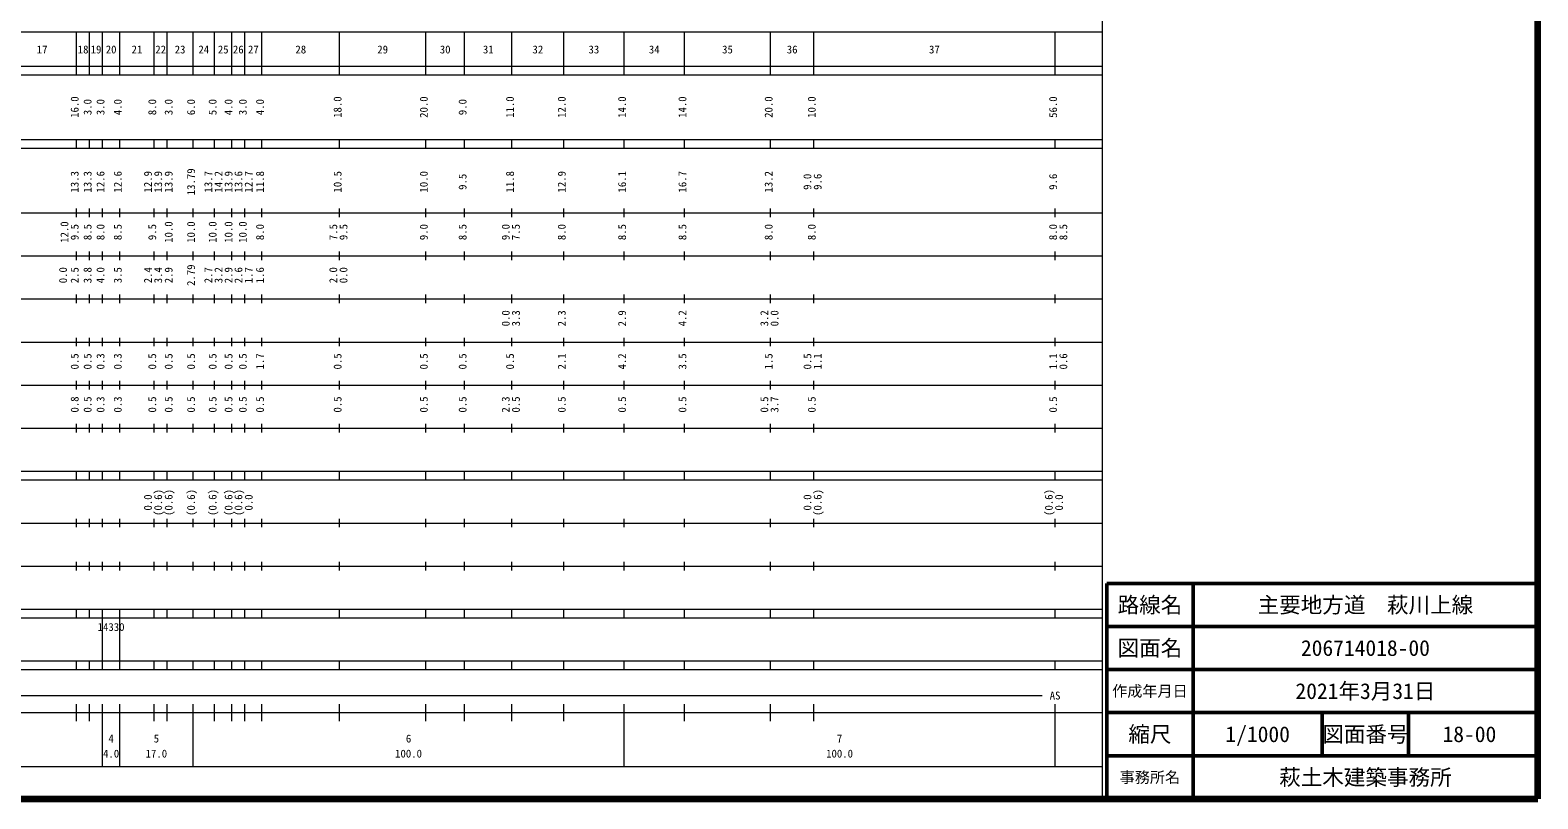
# Model space of a CAD drawing. Units: millimetres on the paper, enlarged 1000 times. Extents: x 40000 to 680000, y 20000 to 380000.
# Drawn here: x 330214 to 680000, y 20000 to 198357 of the extents above; entities that cross this region are included whole.
import ezdxf
from ezdxf.enums import TextEntityAlignment as Align

# ---------------------------------------------------------------- set-up
doc = ezdxf.new("R2010")
doc.units = ezdxf.units.MM
doc.header["$LTSCALE"] = 1000
for name, color, linetype, lineweight in [('M-TTL', 2, 'Continuous', 140), ('M-TTL-BAND', 7, 'Continuous', 13), ('M-TTL-FRAM', 2, 'Continuous', 50), ('M-TTL-LINE', 7, 'Continuous', 50)]:
    doc.layers.add(name, color=color, linetype=linetype, lineweight=lineweight)
doc.layers.add('M-TTL-TXT', color=7, linetype='Continuous')
doc.styles.add('ＭＳ ゴシック', font='')
doc.styles.get('ＭＳ ゴシック').set_extended_font_data('MS Gothic')

msp = doc.modelspace()

# ---------------------------------------------------------------- linework, layer by layer
at = {"layer": 'M-TTL'}
for p, q in [((680000, 20000), (680000, 380000)), ((40000, 20000), (680000, 20000))]:
    msp.add_line(p, q, dxfattribs=at)
at = {"layer": 'M-TTL-BAND'}
for p, q in [((579000, 20000), (579000, 370000)), ((68000, 198000), (579000, 198000)), ((341000, 188000), (341000, 198000)), ((344000, 188000), (344000, 198000)), ((347000, 188000), (347000, 198000)), ((351000, 188000), (351000, 198000)), ((359000, 188000), (359000, 198000)), ((362000, 188000), (362000, 198000)), ((368000, 188000), (368000, 198000)), ((373000, 188000), (373000, 198000)), ((377000, 188000), (377000, 198000)), ((380000, 188000), (380000, 198000)), ((384000, 188000), (384000, 198000)), ((402000, 188000), (402000, 198000)), ((422000, 188000), (422000, 198000)), ((431000, 188000), (431000, 198000)), ((442000, 188000), (442000, 198000)), ((454000, 188000), (454000, 198000)), ((468000, 188000), (468000, 198000)), ((482000, 188000), (482000, 198000)), ((502000, 188000), (502000, 198000)), ((512000, 188000), (512000, 198000)), ((568000, 188000), (568000, 198000)), ((40000, 190000), (579000, 190000)), ((40000, 188000), (579000, 188000)), ((40000, 173000), (579000, 173000)), ((341000, 171000), (341000, 173000)), ((344000, 171000), (344000, 173000)), ((347000, 171000), (347000, 173000)), ((351000, 171000), (351000, 173000)), ((359000, 171000), (359000, 173000)), ((362000, 171000), (362000, 173000)), ((368000, 171000), (368000, 173000)), ((373000, 171000), (373000, 173000)), ((377000, 171000), (377000, 173000)), ((380000, 171000), (380000, 173000)), ((384000, 171000), (384000, 173000)), ((402000, 171000), (402000, 173000)), ((422000, 171000), (422000, 173000)), ((431000, 171000), (431000, 173000)), ((442000, 171000), (442000, 173000)), ((454000, 171000), (454000, 173000)), ((468000, 171000), (468000, 173000)), ((482000, 171000), (482000, 173000)), ((502000, 171000), (502000, 173000)), ((512000, 171000), (512000, 173000)), ((568000, 171000), (568000, 173000)), ((40000, 171000), (579000, 171000)), ((40000, 156000), (579000, 156000)), ((341000, 155000), (341000, 157000)), ((344000, 155000), (344000, 157000)), ((347000, 155000), (347000, 157000)), ((351000, 155000), (351000, 157000)), ((359000, 155000), (359000, 157000)), ((362000, 155000), (362000, 157000)), ((368000, 155000), (368000, 157000)), ((373000, 155000), (373000, 157000)), ((377000, 155000), (377000, 157000)), ((380000, 155000), (380000, 157000)), ((384000, 155000), (384000, 157000)), ((402000, 155000), (402000, 157000)), ((422000, 155000), (422000, 157000)), ((431000, 155000), (431000, 157000)), ((442000, 155000), (442000, 157000)), ((454000, 155000), (454000, 157000)), ((468000, 155000), (468000, 157000)), ((482000, 155000), (482000, 157000)), ((502000, 155000), (502000, 157000)), ((512000, 155000), (512000, 157000)), ((568000, 155000), (568000, 157000)), ((341000, 145000), (341000, 147000)), ((344000, 145000), (344000, 147000)), ((347000, 145000), (347000, 147000)), ((351000, 145000), (351000, 147000)), ((359000, 145000), (359000, 147000)), ((362000, 145000), (362000, 147000)), ((368000, 145000), (368000, 147000)), ((373000, 145000), (373000, 147000)), ((377000, 145000), (377000, 147000)), ((380000, 145000), (380000, 147000)), ((384000, 145000), (384000, 147000)), ((402000, 145000), (402000, 147000)), ((422000, 145000), (422000, 147000)), ((431000, 145000), (431000, 147000)), ((442000, 145000), (442000, 147000)), ((454000, 145000), (454000, 147000)), ((468000, 145000), (468000, 147000)), ((482000, 145000), (482000, 147000)), ((502000, 145000), (502000, 147000)), ((512000, 145000), (512000, 147000)), ((568000, 145000), (568000, 147000)), ((46000, 146000), (579000, 146000)), ((341000, 135000), (341000, 137000)), ((344000, 135000), (344000, 137000)), ((347000, 135000), (347000, 137000)), ((351000, 135000), (351000, 137000)), ((359000, 135000), (359000, 137000)), ((362000, 135000), (362000, 137000)), ((368000, 135000), (368000, 137000)), ((373000, 135000), (373000, 137000)), ((377000, 135000), (377000, 137000)), ((380000, 135000), (380000, 137000)), ((384000, 135000), (384000, 137000)), ((402000, 135000), (402000, 137000)), ((422000, 135000), (422000, 137000)), ((431000, 135000), (431000, 137000)), ((442000, 135000), (442000, 137000)), ((454000, 135000), (454000, 137000)), ((468000, 135000), (468000, 137000)), ((482000, 135000), (482000, 137000)), ((502000, 135000), (502000, 137000)), ((512000, 135000), (512000, 137000)), ((568000, 135000), (568000, 137000)), ((52000, 136000), (579000, 136000)), ((46000, 126000), (579000, 126000)), ((341000, 125000), (341000, 127000)), ((344000, 125000), (344000, 127000)), ((347000, 125000), (347000, 127000)), ((351000, 125000), (351000, 127000)), ((359000, 125000), (359000, 127000)), ((362000, 125000), (362000, 127000)), ((368000, 125000), (368000, 127000)), ((373000, 125000), (373000, 127000)), ((377000, 125000), (377000, 127000)), ((380000, 125000), (380000, 127000)), ((384000, 125000), (384000, 127000)), ((402000, 125000), (402000, 127000)), ((422000, 125000), (422000, 127000)), ((431000, 125000), (431000, 127000)), ((442000, 125000), (442000, 127000)), ((454000, 125000), (454000, 127000)), ((468000, 125000), (468000, 127000)), ((482000, 125000), (482000, 127000)), ((502000, 125000), (502000, 127000)), ((512000, 125000), (512000, 127000)), ((568000, 125000), (568000, 127000)), ((52000, 116000), (579000, 116000)), ((341000, 115000), (341000, 117000)), ((344000, 115000), (344000, 117000)), ((347000, 115000), (347000, 117000)), ((351000, 115000), (351000, 117000)), ((359000, 115000), (359000, 117000)), ((362000, 115000), (362000, 117000)), ((368000, 115000), (368000, 117000)), ((373000, 115000), (373000, 117000)), ((377000, 115000), (377000, 117000)), ((380000, 115000), (380000, 117000)), ((384000, 115000), (384000, 117000)), ((402000, 115000), (402000, 117000)), ((422000, 115000), (422000, 117000)), ((431000, 115000), (431000, 117000)), ((442000, 115000), (442000, 117000)), ((454000, 115000), (454000, 117000)), ((468000, 115000), (468000, 117000)), ((482000, 115000), (482000, 117000)), ((502000, 115000), (502000, 117000)), ((512000, 115000), (512000, 117000)), ((568000, 115000), (568000, 117000)), ((46000, 106000), (579000, 106000)), ((341000, 105000), (341000, 107000)), ((344000, 105000), (344000, 107000)), ((347000, 105000), (347000, 107000)), ((351000, 105000), (351000, 107000)), ((359000, 105000), (359000, 107000)), ((362000, 105000), (362000, 107000)), ((368000, 105000), (368000, 107000)), ((373000, 105000), (373000, 107000)), ((377000, 105000), (377000, 107000)), ((380000, 105000), (380000, 107000)), ((384000, 105000), (384000, 107000)), ((402000, 105000), (402000, 107000)), ((422000, 105000), (422000, 107000)), ((431000, 105000), (431000, 107000)), ((442000, 105000), (442000, 107000)), ((454000, 105000), (454000, 107000)), ((468000, 105000), (468000, 107000)), ((482000, 105000), (482000, 107000)), ((502000, 105000), (502000, 107000)), ((512000, 105000), (512000, 107000)), ((568000, 105000), (568000, 107000)), ((40000, 96000), (579000, 96000)), ((341000, 94000), (341000, 96000)), ((344000, 94000), (344000, 96000)), ((347000, 94000), (347000, 96000)), ((351000, 94000), (351000, 96000)), ((359000, 94000), (359000, 96000)), ((362000, 94000), (362000, 96000)), ((368000, 94000), (368000, 96000)), ((373000, 94000), (373000, 96000)), ((377000, 94000), (377000, 96000)), ((380000, 94000), (380000, 96000)), ((384000, 94000), (384000, 96000)), ((402000, 94000), (402000, 96000)), ((422000, 94000), (422000, 96000)), ((431000, 94000), (431000, 96000)), ((442000, 94000), (442000, 96000)), ((454000, 94000), (454000, 96000)), ((468000, 94000), (468000, 96000)), ((482000, 94000), (482000, 96000)), ((502000, 94000), (502000, 96000)), ((512000, 94000), (512000, 96000)), ((568000, 94000), (568000, 96000)), ((40000, 94000), (579000, 94000)), ((49000, 84000), (579000, 84000)), ((341000, 83000), (341000, 85000)), ((344000, 83000), (344000, 85000)), ((347000, 83000), (347000, 85000)), ((351000, 83000), (351000, 85000)), ((359000, 83000), (359000, 85000)), ((362000, 83000), (362000, 85000)), ((368000, 83000), (368000, 85000)), ((373000, 83000), (373000, 85000)), ((377000, 83000), (377000, 85000)), ((380000, 83000), (380000, 85000)), ((384000, 83000), (384000, 85000)), ((402000, 83000), (402000, 85000)), ((422000, 83000), (422000, 85000)), ((431000, 83000), (431000, 85000)), ((442000, 83000), (442000, 85000)), ((454000, 83000), (454000, 85000)), ((468000, 83000), (468000, 85000)), ((482000, 83000), (482000, 85000)), ((502000, 83000), (502000, 85000)), ((512000, 83000), (512000, 85000)), ((568000, 83000), (568000, 85000)), ((40000, 74000), (579000, 74000)), ((341000, 73000), (341000, 75000)), ((344000, 73000), (344000, 75000)), ((347000, 73000), (347000, 75000)), ((351000, 73000), (351000, 75000)), ((359000, 73000), (359000, 75000)), ((362000, 73000), (362000, 75000)), ((368000, 73000), (368000, 75000)), ((373000, 73000), (373000, 75000)), ((377000, 73000), (377000, 75000)), ((380000, 73000), (380000, 75000)), ((384000, 73000), (384000, 75000)), ((402000, 73000), (402000, 75000)), ((422000, 73000), (422000, 75000)), ((431000, 73000), (431000, 75000)), ((442000, 73000), (442000, 75000)), ((454000, 73000), (454000, 75000)), ((468000, 73000), (468000, 75000)), ((482000, 73000), (482000, 75000)), ((502000, 73000), (502000, 75000)), ((512000, 73000), (512000, 75000)), ((568000, 73000), (568000, 75000)), ((40000, 64000), (579000, 64000)), ((341000, 62000), (341000, 64000)), ((344000, 62000), (344000, 64000)), ((347000, 62000), (347000, 64000)), ((351000, 62000), (351000, 64000)), ((359000, 62000), (359000, 64000)), ((362000, 62000), (362000, 64000)), ((368000, 62000), (368000, 64000)), ((373000, 62000), (373000, 64000)), ((377000, 62000), (377000, 64000)), ((380000, 62000), (380000, 64000)), ((384000, 62000), (384000, 64000)), ((402000, 62000), (402000, 64000)), ((422000, 62000), (422000, 64000)), ((431000, 62000), (431000, 64000)), ((442000, 62000), (442000, 64000)), ((454000, 62000), (454000, 64000)), ((468000, 62000), (468000, 64000)), ((482000, 62000), (482000, 64000)), ((502000, 62000), (502000, 64000)), ((512000, 62000), (512000, 64000)), ((568000, 62000), (568000, 64000)), ((40000, 62000), (579000, 62000)), ((347000, 52000), (347000, 62000)), ((351000, 52000), (351000, 62000)), ((40000, 52000), (579000, 52000)), ((40000, 50000), (579000, 50000)), ((341000, 50000), (341000, 52000)), ((344000, 50000), (344000, 52000)), ((347000, 50000), (347000, 52000)), ((351000, 50000), (351000, 52000)), ((359000, 50000), (359000, 52000)), ((362000, 50000), (362000, 52000)), ((368000, 50000), (368000, 52000)), ((373000, 50000), (373000, 52000)), ((377000, 50000), (377000, 52000)), ((380000, 50000), (380000, 52000)), ((384000, 50000), (384000, 52000)), ((402000, 50000), (402000, 52000)), ((422000, 50000), (422000, 52000)), ((431000, 50000), (431000, 52000)), ((442000, 50000), (442000, 52000)), ((454000, 50000), (454000, 52000)), ((468000, 50000), (468000, 52000)), ((482000, 50000), (482000, 52000)), ((502000, 50000), (502000, 52000)), ((512000, 50000), (512000, 52000)), ((568000, 50000), (568000, 52000)), ((71000, 44000), (565000, 44000)), ((341000, 38000), (341000, 42000)), ((344000, 38000), (344000, 42000)), ((347000, 27500), (347000, 42000)), ((351000, 27500), (351000, 42000)), ((359000, 38000), (359000, 42000)), ((362000, 38000), (362000, 42000)), ((368000, 27500), (368000, 42000)), ((373000, 38000), (373000, 42000)), ((377000, 38000), (377000, 42000)), ((380000, 38000), (380000, 42000)), ((384000, 38000), (384000, 42000)), ((402000, 38000), (402000, 42000)), ((422000, 38000), (422000, 42000)), ((431000, 38000), (431000, 42000)), ((442000, 38000), (442000, 42000)), ((454000, 38000), (454000, 42000)), ((468000, 27500), (468000, 42000)), ((482000, 38000), (482000, 42000)), ((502000, 38000), (502000, 42000)), ((512000, 38000), (512000, 42000)), ((568000, 27500), (568000, 42000)), ((40000, 40000), (579000, 40000)), ((68000, 27500), (579000, 27500))]:
    msp.add_line(p, q, dxfattribs=at)
at = {"layer": 'M-TTL-FRAM'}
for p, q in [((680000, 70000), (580000, 70000)), ((580000, 70000), (580000, 20000))]:
    msp.add_line(p, q, dxfattribs=at)
at = {"layer": 'M-TTL-LINE'}
for p, q in [((600000, 70000), (600000, 20000)), ((680000, 60000), (580000, 60000)), ((680000, 50000), (580000, 50000)), ((680000, 40000), (580000, 40000)), ((630000, 40000), (630000, 30000)), ((650000, 40000), (650000, 30000)), ((680000, 30000), (580000, 30000))]:
    msp.add_line(p, q, dxfattribs=at)

# ---------------------------------------------------------------- texts
at = {"layer": 'M-TTL-BAND', "style": 'ＭＳ ゴシック'}
for s, p in [('17', (333000, 192405)), ('18', (342500, 192405)), ('19', (345500, 192405)), ('20', (349000, 192405)), ('21', (355000, 192405)), ('22', (360500, 192405)), ('23', (365000, 192405)), ('24', (370500, 192405)), ('25', (375000, 192405)), ('26', (378500, 192405)), ('27', (382000, 192405)), ('28', (393000, 192405)), ('29', (412000, 192405)), ('30', (426500, 192405)), ('31', (436500, 192405)), ('32', (448000, 192405)), ('33', (461000, 192405)), ('34', (475000, 192405)), ('35', (492000, 192405)), ('36', (507000, 192405)), ('37', (540000, 192405)), ('AS', (568000, 42500)), ('4', (349000, 32523)), ('5', (359500, 32523)), ('6', (418000, 32523)), ('7', (518000, 32523)), ('4.0', (349000, 29033)), ('17.0', (359500, 29033)), ('100.0', (418000, 29033)), ('100.0', (518000, 29033))]:
    msp.add_text(s, height=1833, dxfattribs=at).set_placement(p, align=Align.BOTTOM_CENTER)
for s, p in [('16.0', (342000, 180500)), ('3.0', (345000, 180500)), ('3.0', (348000, 180500)), ('4.0', (352000, 180500)), ('8.0', (360000, 180500)), ('3.0', (363800, 180500)), ('6.0', (369000, 180500)), ('5.0', (374000, 180500)), ('4.0', (377700, 180500)), ('3.0', (381000, 180500)), ('4.0', (385000, 180500)), ('18.0', (403000, 180500)), ('20.0', (423000, 180500)), ('9.0', (432000, 180500)), ('11.0', (443000, 180500)), ('12.0', (455000, 180500)), ('14.0', (469000, 180500)), ('14.0', (483000, 180500)), ('20.0', (503000, 180500)), ('10.0', (513000, 180500)), ('56.0', (569000, 180500)), ('13.3', (342000, 163174)), ('13.3', (345000, 163174)), ('12.6', (348000, 163174)), ('12.6', (352000, 163174)), ('12.9', (359000, 163174)), ('13.9', (361370, 163174)), ('13.9', (363800, 163174)), ('13.79', (369000, 163174)), ('13.7', (373000, 163174)), ('14.2', (375370, 163174)), ('13.9', (377700, 163174)), ('13.6', (380000, 163174)), ('12.7', (382370, 163174)), ('11.8', (385000, 163174)), ('10.5', (403000, 163174)), ('10.0', (423000, 163174)), ('9.5', (432000, 163174)), ('11.8', (443000, 163174)), ('12.9', (455000, 163174)), ('16.1', (469000, 163174)), ('16.7', (483000, 163174)), ('13.2', (503000, 163174)), ('9.0', (512000, 163174)), ('9.6', (514370, 163174)), ('9.6', (569000, 163174)), ('12.0', (339630, 151500)), ('9.5', (342000, 151500)), ('8.5', (345000, 151500)), ('8.0', (348000, 151500)), ('8.5', (352000, 151500)), ('9.5', (360000, 151500)), ('10.0', (363800, 151500)), ('10.0', (369000, 151500)), ('10.0', (374000, 151500)), ('10.0', (377700, 151500)), ('10.0', (381000, 151500)), ('8.0', (385000, 151500)), ('7.5', (402000, 151500)), ('9.5', (404370, 151500)), ('9.0', (423000, 151500)), ('8.5', (432000, 151500)), ('9.0', (442000, 151500)), ('7.5', (444370, 151500)), ('8.0', (455000, 151500)), ('8.5', (469000, 151500)), ('8.5', (483000, 151500)), ('8.0', (503000, 151500)), ('8.0', (513000, 151500)), ('8.0', (569000, 151500)), ('8.5', (571370, 151500)), ('2.79', (369000, 141500)), ('0.0', (339300, 141500)), ('2.5', (342000, 141500)), ('3.8', (345000, 141500)), ('4.0', (348000, 141500)), ('3.5', (352000, 141500)), ('2.4', (359000, 141500)), ('3.4', (361370, 141500)), ('2.9', (363800, 141500)), ('2.7', (373000, 141500)), ('3.2', (375370, 141500)), ('2.9', (377700, 141500)), ('2.6', (380000, 141500)), ('1.7', (382370, 141500)), ('1.6', (385000, 141500)), ('2.0', (402000, 141500)), ('0.0', (404370, 141500)), ('0.0', (442000, 131500)), ('3.3', (444370, 131500)), ('2.3', (455000, 131500)), ('2.9', (469000, 131500)), ('4.2', (483000, 131500)), ('3.2', (502000, 131500)), ('0.0', (504370, 131500)), ('0.5', (342000, 121500)), ('0.5', (345000, 121500)), ('0.3', (348000, 121500)), ('0.3', (352000, 121500)), ('0.5', (360000, 121500)), ('0.5', (363800, 121500)), ('0.5', (369000, 121500)), ('0.5', (374000, 121500)), ('0.5', (377700, 121500)), ('0.5', (381000, 121500)), ('1.7', (385000, 121500)), ('0.5', (403000, 121500)), ('0.5', (423000, 121500)), ('0.5', (432000, 121500)), ('0.5', (443000, 121500)), ('2.1', (455000, 121500)), ('4.2', (469000, 121500)), ('3.5', (483000, 121500)), ('1.5', (503000, 121500)), ('0.5', (512000, 121500)), ('1.1', (514370, 121500)), ('1.1', (569000, 121500)), ('0.6', (571370, 121500)), ('0.8', (342000, 111500)), ('0.5', (345000, 111500)), ('0.3', (348000, 111500)), ('0.3', (352000, 111500)), ('0.5', (360000, 111500)), ('0.5', (363800, 111500)), ('0.5', (369000, 111500)), ('0.5', (374000, 111500)), ('0.5', (377700, 111500)), ('0.5', (381000, 111500)), ('0.5', (385000, 111500)), ('0.5', (403000, 111500)), ('0.5', (423000, 111500)), ('0.5', (432000, 111500)), ('2.3', (442000, 111500)), ('0.5', (444370, 111500)), ('0.5', (455000, 111500)), ('0.5', (469000, 111500)), ('0.5', (483000, 111500)), ('0.5', (502000, 111500)), ('3.7', (504370, 111500)), ('0.5', (513000, 111500)), ('0.5', (569000, 111500)), ('(0.6)', (361370, 88764)), ('(0.6)', (363800, 88764)), ('(0.6)', (369000, 88764)), ('(0.6)', (374000, 88764)), ('(0.6)', (377700, 88764)), ('(0.6)', (380000, 88764)), ('(0.6)', (514370, 88764)), ('(0.6)', (568000, 88764)), ('0.0', (359000, 88764)), ('0.0', (382370, 88764)), ('0.0', (512000, 88764)), ('0.0', (570370, 88764))]:
    msp.add_text(s, height=1833, rotation=90, dxfattribs=at).set_placement(p, align=Align.BOTTOM_CENTER)
msp.add_text('14330', height=1833, dxfattribs=at).set_placement((345875, 58405), align=Align.BOTTOM_LEFT)
at = {"layer": 'M-TTL-TXT', "style": 'ＭＳ ゴシック'}
for s, height, p in [('路線名', 3666, (590000, 65000)), ('路線名', 3666, (590000, 65000)), ('主要地方道\u3000萩川上線', 3666, (640000, 65000)), ('図面名', 3666, (590000, 55000)), ('図面名', 3666, (590000, 55000)), ('206714018-00', 3666, (640000, 55000)), ('作成年月日', 2566, (590000, 45000)), ('作成年月日', 2566, (590000, 45000)), ('2021年3月31日', 3666, (640000, 45000)), ('縮尺', 3666, (590000, 35000)), ('縮尺', 3666, (590000, 35000)), ('1/1000', 3666, (615000, 35000)), ('図面番号', 3666, (640000, 35000)), ('図面番号', 3666, (640000, 35000)), ('18-00', 3666, (664125, 35000)), ('事務所名', 2566, (590000, 25000)), ('事務所名', 2566, (590000, 25000)), ('萩土木建築事務所', 3666, (640000, 25000))]:
    msp.add_text(s, height=height, dxfattribs=at).set_placement(p, align=Align.MIDDLE_CENTER)

doc.saveas('drawing.dxf')
